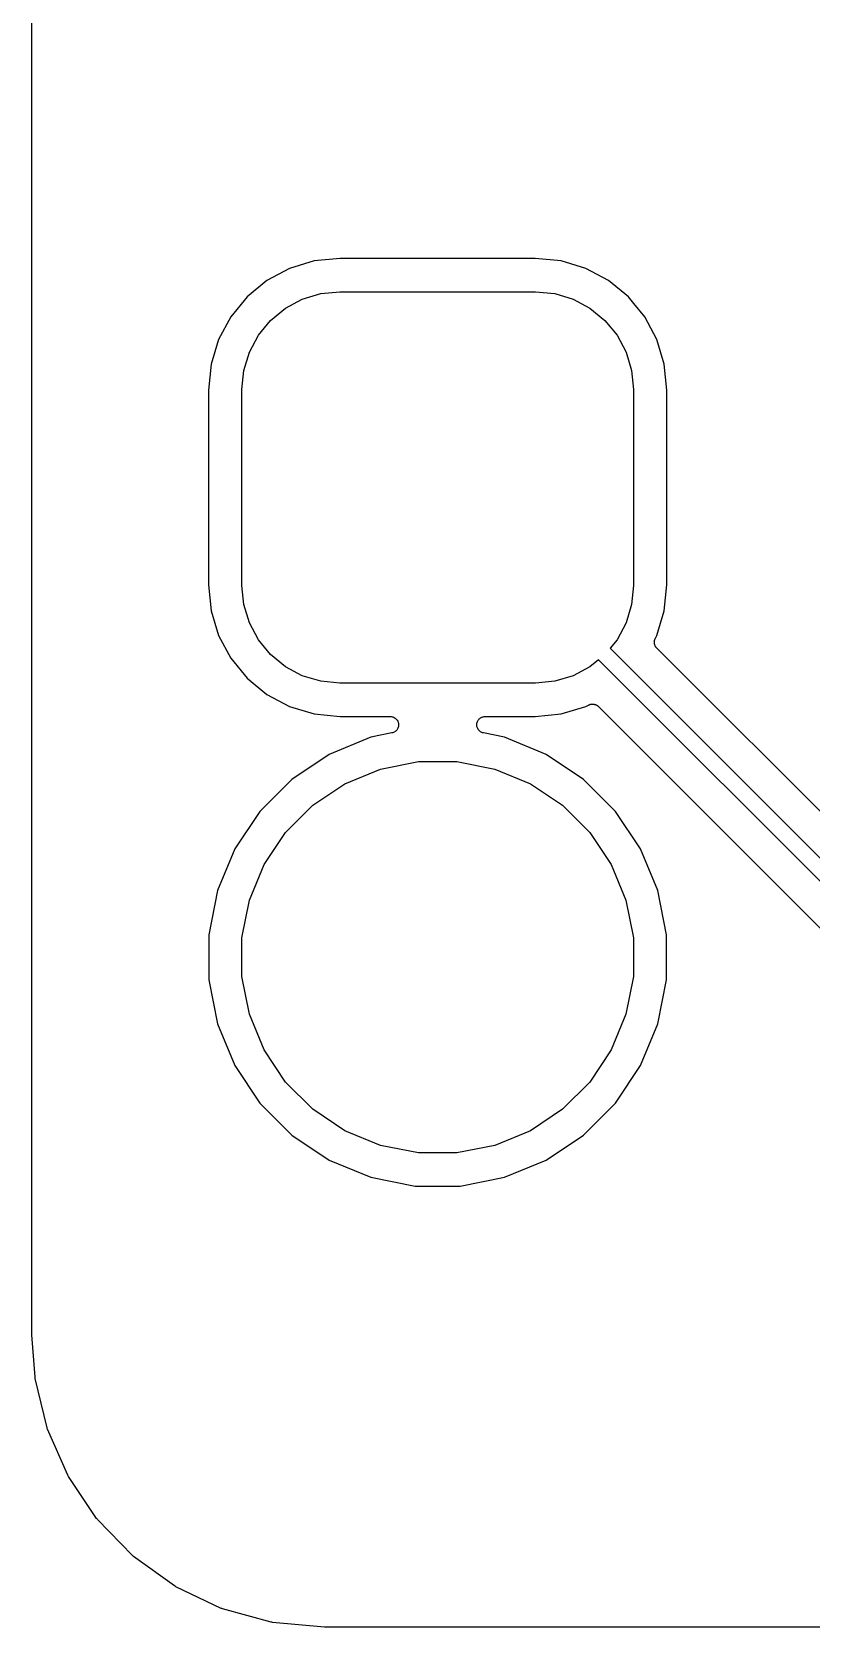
# Model space of a CAD drawing. Extents: x 35.5 to 134.5, y -94.5 to -35.5.
# Drawn here: x 35.53 to 47.47, y -94.47 to -70.02 of the extents above; entities that cross this region are included whole.
import ezdxf

# ---------------------------------------------------------------- set-up
doc = ezdxf.new("R2010")
doc.units = 0
doc.layers.add('BLACK', color=7, linetype='CONTINUOUS')

msp = doc.modelspace()

# ---------------------------------------------------------------- linework, layer by layer
at = {"layer": 'BLACK', "linetype": 'CONTINUOUS'}
for p, q in [((35.533, -89.9758), (35.533, -40.0294)), ((39.8578, -73.5282), (39.4806, -73.6426)), ((40.2562, -73.4889), (39.8578, -73.5282)), ((43.2438, -73.4889), (40.2562, -73.4889)), ((43.6422, -73.5282), (43.2438, -73.4889)), ((44.0194, -73.6426), (43.6422, -73.5282)), ((39.133, -73.8284), (38.8284, -74.0784)), ((39.4806, -73.6426), (39.133, -73.8284)), ((44.3669, -73.8284), (44.0194, -73.6426)), ((44.6716, -74.0784), (44.3669, -73.8284)), ((38.8284, -74.0784), (38.5784, -74.383)), ((39.676, -74.1142), (39.9574, -74.0288)), ((39.9574, -74.0288), (40.25, -74)), ((40.25, -74), (43.25, -74)), ((43.25, -74), (43.5426, -74.0288)), ((43.5426, -74.0288), (43.824, -74.1142)), ((44.7555, -74.1806), (44.6716, -74.0784)), ((39.1893, -74.4393), (39.4166, -74.2528)), ((39.4166, -74.2528), (39.676, -74.1142)), ((43.824, -74.1142), (44.0834, -74.2528)), ((44.0834, -74.2528), (44.3107, -74.4393)), ((44.9216, -74.383), (44.7555, -74.1806)), ((38.5784, -74.383), (38.3926, -74.7306)), ((39.0028, -74.6666), (39.1893, -74.4393)), ((44.3107, -74.4393), (44.4972, -74.6666)), ((45.1074, -74.7306), (44.9216, -74.383)), ((38.3926, -74.7306), (38.2782, -75.1078)), ((38.8642, -74.926), (39.0028, -74.6666)), ((44.4972, -74.6666), (44.6358, -74.926)), ((45.2218, -75.1078), (45.1074, -74.7306)), ((38.7788, -75.2074), (38.8642, -74.926)), ((44.6358, -74.926), (44.7212, -75.2074)), ((38.2782, -75.1078), (38.2389, -75.5062)), ((38.75, -75.5), (38.7788, -75.2074)), ((44.7212, -75.2074), (44.75, -75.5)), ((45.2611, -75.5062), (45.2218, -75.1078)), ((38.2389, -75.5062), (38.2389, -78.4938)), ((38.75, -78.5), (38.75, -75.5)), ((44.75, -75.5), (44.75, -78.5)), ((45.2611, -78.4938), (45.2611, -75.5062)), ((38.2389, -78.4938), (38.2782, -78.8922)), ((38.7788, -78.7926), (38.75, -78.5)), ((44.75, -78.5), (44.7212, -78.7926)), ((45.2218, -78.8922), (45.2611, -78.4938)), ((38.2782, -78.8922), (38.3926, -79.2694)), ((38.8642, -79.074), (38.7788, -78.7926)), ((44.7212, -78.7926), (44.6358, -79.074)), ((45.1074, -79.2694), (45.2218, -78.8922)), ((39.0028, -79.3334), (38.8642, -79.074)), ((44.6358, -79.074), (44.4972, -79.3334)), ((38.3926, -79.2694), (38.5784, -79.617)), ((39.1893, -79.5607), (39.0028, -79.3334)), ((44.4972, -79.3334), (44.3903, -79.4636)), ((45.0697, -79.3705), (45.0703, -79.3649)), ((45.0702, -79.3772), (45.0697, -79.3705)), ((45.0702, -79.384), (45.0702, -79.3772)), ((45.0713, -79.3895), (45.0702, -79.384)), ((45.0703, -79.3592), (45.0716, -79.3526)), ((45.0703, -79.3649), (45.0703, -79.3592)), ((45.0718, -79.3952), (45.0713, -79.3895)), ((45.0716, -79.3526), (45.0723, -79.3459)), ((45.0737, -79.4017), (45.0718, -79.3952)), ((45.0723, -79.3459), (45.074, -79.3404)), ((45.075, -79.4083), (45.0737, -79.4017)), ((45.074, -79.3404), (45.0752, -79.3349)), ((45.0771, -79.4136), (45.075, -79.4083)), ((45.0752, -79.3349), (45.0777, -79.3287)), ((45.0787, -79.419), (45.0771, -79.4136)), ((45.0777, -79.3287), (45.0797, -79.3222)), ((45.0818, -79.425), (45.0787, -79.419)), ((45.0797, -79.3222), (45.0825, -79.3172)), ((45.0844, -79.4312), (45.0818, -79.425)), ((45.0825, -79.3172), (45.0846, -79.312)), ((45.0875, -79.436), (45.0844, -79.4312)), ((45.0846, -79.312), (45.1074, -79.2694)), ((45.0901, -79.441), (45.0875, -79.436)), ((45.0943, -79.4463), (45.0901, -79.441)), ((45.0981, -79.4519), (45.0943, -79.4463)), ((45.1021, -79.4559), (45.0981, -79.4519)), ((45.1056, -79.4604), (45.1021, -79.4559)), ((45.1068, -79.4616), (45.1056, -79.4604)), ((38.5784, -79.617), (38.8284, -79.9216)), ((39.4166, -79.7472), (39.1893, -79.5607)), ((44.2136, -79.6403), (44.0834, -79.7472)), ((48.4073, -83.8341), (44.2136, -79.6403)), ((44.3903, -79.4636), (48.5518, -83.625)), ((48.725, -83.0798), (45.1068, -79.4616)), ((38.8284, -79.9216), (39.133, -80.1716)), ((39.676, -79.8858), (39.4166, -79.7472)), ((39.9574, -79.9712), (39.676, -79.8858)), ((43.824, -79.8858), (43.5426, -79.9712)), ((44.0834, -79.7472), (43.824, -79.8858)), ((39.133, -80.1716), (39.4806, -80.3574)), ((40.25, -80), (39.9574, -79.9712)), ((43.25, -80), (40.25, -80)), ((43.5426, -79.9712), (43.25, -80)), ((39.4806, -80.3574), (39.8578, -80.4718)), ((43.6422, -80.4718), (44.0194, -80.3574)), ((44.0194, -80.3574), (44.062, -80.3346)), ((44.062, -80.3346), (44.0635, -80.3338)), ((44.0635, -80.3338), (44.0688, -80.3317)), ((44.0688, -80.3317), (44.0739, -80.3291)), ((44.0739, -80.3291), (44.0803, -80.3271)), ((44.0803, -80.3271), (44.0866, -80.3246)), ((44.0866, -80.3246), (44.0922, -80.3236)), ((44.0922, -80.3236), (44.0976, -80.322)), ((44.0976, -80.322), (44.1043, -80.3213)), ((44.1043, -80.3213), (44.1109, -80.3201)), ((44.1109, -80.3201), (44.1166, -80.3202)), ((44.1166, -80.3202), (44.1223, -80.3196)), ((44.1223, -80.3196), (44.129, -80.3203)), ((44.129, -80.3203), (44.1357, -80.3204)), ((44.1357, -80.3204), (44.1413, -80.3216)), ((44.1413, -80.3216), (44.1469, -80.3222)), ((44.1469, -80.3222), (44.1534, -80.3241)), ((44.1534, -80.3241), (44.16, -80.3255)), ((44.16, -80.3255), (44.1652, -80.3277)), ((44.1652, -80.3277), (44.1707, -80.3294)), ((44.1707, -80.3294), (44.1766, -80.3326)), ((44.1766, -80.3326), (44.1828, -80.3352)), ((44.1828, -80.3352), (44.1875, -80.3384)), ((44.1875, -80.3384), (44.1925, -80.3411)), ((44.1925, -80.3411), (44.1977, -80.3454)), ((44.1977, -80.3454), (44.2033, -80.3492)), ((44.2033, -80.3492), (44.2073, -80.3532)), ((44.2073, -80.3532), (44.2116, -80.3568)), ((44.2116, -80.3568), (48.026, -84.1712)), ((39.8578, -80.4718), (40.2562, -80.5111)), ((40.2562, -80.5111), (41.0246, -80.5111)), ((41.0246, -80.5111), (41.0263, -80.5111)), ((41.0263, -80.5111), (41.0263, -80.5111)), ((41.0263, -80.5111), (41.0264, -80.5111)), ((41.0264, -80.5111), (41.039, -80.5125)), ((41.039, -80.5125), (41.0509, -80.5138)), ((41.0509, -80.5138), (41.051, -80.5138)), ((41.051, -80.5138), (41.051, -80.5138)), ((41.051, -80.5138), (41.063, -80.5176)), ((41.063, -80.5176), (41.0746, -80.5213)), ((41.0746, -80.5213), (41.0746, -80.5213)), ((41.0746, -80.5213), (41.0747, -80.5213)), ((41.0747, -80.5213), (41.0856, -80.5274)), ((41.0856, -80.5274), (41.0963, -80.5332)), ((41.0963, -80.5332), (41.0963, -80.5333)), ((41.0963, -80.5333), (41.0964, -80.5333)), ((41.0964, -80.5333), (41.1054, -80.5408)), ((41.1054, -80.5408), (41.1153, -80.5491)), ((41.1153, -80.5491), (41.1153, -80.5492)), ((41.1153, -80.5492), (41.1154, -80.5492)), ((41.1154, -80.5492), (41.1233, -80.559)), ((41.1233, -80.559), (41.1308, -80.5684)), ((41.1308, -80.5684), (41.1309, -80.5685)), ((41.1309, -80.5685), (41.1309, -80.5685)), ((41.1309, -80.5685), (41.1367, -80.5797)), ((41.1367, -80.5797), (41.1423, -80.5904)), ((41.1452, -80.676), (41.1417, -80.6872)), ((41.1423, -80.5904), (41.1424, -80.5904)), ((41.1424, -80.5904), (41.1424, -80.5905)), ((41.1424, -80.5905), (41.1458, -80.6023)), ((41.149, -80.6636), (41.1452, -80.676)), ((41.1458, -80.6023), (41.1494, -80.6142)), ((41.1491, -80.6635), (41.149, -80.6636)), ((41.149, -80.6636), (41.149, -80.6636)), ((41.1503, -80.6514), (41.1491, -80.6635)), ((41.1494, -80.6142), (41.1494, -80.6142)), ((41.1494, -80.6142), (41.1494, -80.6143)), ((41.1494, -80.6143), (41.1505, -80.6266)), ((41.1516, -80.639), (41.1503, -80.6514)), ((41.1505, -80.6266), (41.1516, -80.6388)), ((41.1516, -80.6388), (41.1516, -80.6389)), ((41.1516, -80.6389), (41.1516, -80.639)), ((42.3484, -80.6371), (42.3497, -80.6242)), ((42.3484, -80.6372), (42.3484, -80.6371)), ((42.3484, -80.6371), (42.3484, -80.6371)), ((42.3495, -80.6494), (42.3484, -80.6372)), ((42.3506, -80.6618), (42.3495, -80.6494)), ((42.3497, -80.6242), (42.351, -80.6125)), ((42.3506, -80.6619), (42.3506, -80.6618)), ((42.3506, -80.6618), (42.3506, -80.6618)), ((42.3539, -80.673), (42.3506, -80.6619)), ((42.351, -80.6124), (42.3548, -80.6002)), ((42.351, -80.6125), (42.351, -80.6124)), ((42.351, -80.6125), (42.351, -80.6125)), ((42.3576, -80.6855), (42.3539, -80.673)), ((42.3548, -80.6002), (42.3583, -80.5889)), ((42.3583, -80.5888), (42.3643, -80.5777)), ((42.3583, -80.5889), (42.3583, -80.5888)), ((42.3583, -80.5888), (42.3583, -80.5888)), ((42.3643, -80.5777), (42.3701, -80.5671)), ((42.3701, -80.567), (42.378, -80.5575)), ((42.3701, -80.5671), (42.3701, -80.567)), ((42.3701, -80.567), (42.3701, -80.567)), ((42.378, -80.5575), (42.3859, -80.548)), ((42.3859, -80.548), (42.3859, -80.5479)), ((42.3859, -80.5479), (42.386, -80.5479)), ((42.386, -80.5479), (42.3954, -80.5402)), ((42.3954, -80.5402), (42.4051, -80.5323)), ((42.4051, -80.5323), (42.4052, -80.5322)), ((42.4051, -80.5323), (42.4051, -80.5323)), ((42.4052, -80.5322), (42.4166, -80.5262)), ((42.4166, -80.5262), (42.427, -80.5207)), ((42.427, -80.5207), (42.427, -80.5206)), ((42.427, -80.5206), (42.4271, -80.5206)), ((42.4271, -80.5206), (42.4392, -80.517)), ((42.4392, -80.517), (42.4507, -80.5135)), ((42.4507, -80.5135), (42.4508, -80.5135)), ((42.4508, -80.5135), (42.4628, -80.5123)), ((42.4508, -80.5135), (42.4508, -80.5135)), ((42.4628, -80.5123), (42.4754, -80.5111)), ((42.4754, -80.5111), (43.2438, -80.5111)), ((43.2438, -80.5111), (43.6422, -80.4718)), ((40.7268, -80.8268), (40.0883, -81.0913)), ((41.0494, -80.7626), (40.7268, -80.8268)), ((41.0615, -80.759), (41.0494, -80.7626)), ((41.073, -80.7555), (41.0615, -80.759)), ((41.0731, -80.7555), (41.073, -80.7555)), ((41.0837, -80.7498), (41.0731, -80.7554)), ((41.0731, -80.7554), (41.0731, -80.7555)), ((41.0949, -80.7439), (41.0837, -80.7498)), ((41.095, -80.7438), (41.0949, -80.7439)), ((41.1044, -80.7361), (41.095, -80.7438)), ((41.095, -80.7438), (41.095, -80.7438)), ((41.1141, -80.7282), (41.1044, -80.7361)), ((41.1142, -80.7281), (41.1141, -80.7282)), ((41.1224, -80.7182), (41.1142, -80.7281)), ((41.1142, -80.7281), (41.1142, -80.7281)), ((41.1299, -80.7091), (41.1224, -80.7182)), ((41.13, -80.709), (41.1299, -80.709)), ((41.1299, -80.709), (41.1299, -80.7091)), ((41.1357, -80.6985), (41.13, -80.709)), ((41.1417, -80.6873), (41.1357, -80.6985)), ((41.1417, -80.6872), (41.1417, -80.6872)), ((41.1417, -80.6872), (41.1417, -80.6873)), ((42.3576, -80.6856), (42.3576, -80.6855)), ((42.3628, -80.6955), (42.3576, -80.6856)), ((42.3576, -80.6856), (42.3576, -80.6856)), ((42.369, -80.7075), (42.3628, -80.6955)), ((42.3691, -80.7076), (42.369, -80.7075)), ((42.3766, -80.7169), (42.3691, -80.7076)), ((42.3691, -80.7076), (42.3691, -80.7076)), ((42.3846, -80.7268), (42.3766, -80.7169)), ((42.3846, -80.7269), (42.3846, -80.7268)), ((42.3938, -80.7346), (42.3846, -80.7269)), ((42.3846, -80.7269), (42.3846, -80.7269)), ((42.4035, -80.7428), (42.3938, -80.7346)), ((42.4036, -80.7428), (42.4035, -80.7428)), ((42.4036, -80.7429), (42.4036, -80.7428)), ((42.4141, -80.7486), (42.4036, -80.7429)), ((42.4252, -80.7548), (42.4141, -80.7486)), ((42.4253, -80.7548), (42.4252, -80.7548)), ((42.4367, -80.7584), (42.4253, -80.7548)), ((42.4253, -80.7548), (42.4253, -80.7548)), ((42.4489, -80.7623), (42.4367, -80.7584)), ((42.449, -80.7623), (42.4489, -80.7623)), ((42.4506, -80.7626), (42.449, -80.7623)), ((42.449, -80.7623), (42.449, -80.7623)), ((42.449, -80.7623), (42.449, -80.7623)), ((42.7732, -80.8268), (42.4506, -80.7626)), ((43.4117, -81.0913), (42.7732, -80.8268)), ((40.0883, -81.0913), (39.5138, -81.4752)), ((43.9862, -81.4752), (43.4117, -81.0913)), ((40.329, -81.5414), (40.8749, -81.3153)), ((40.8749, -81.3153), (41.4545, -81.2)), ((41.4545, -81.2), (42.0455, -81.2)), ((42.0455, -81.2), (42.6251, -81.3153)), ((42.6251, -81.3153), (43.171, -81.5414)), ((39.5138, -81.4752), (39.0252, -81.9638)), ((39.8376, -81.8697), (40.329, -81.5414)), ((43.171, -81.5414), (43.6624, -81.8697)), ((44.4748, -81.9638), (43.9862, -81.4752)), ((39.4197, -82.2876), (39.8376, -81.8697)), ((43.6624, -81.8697), (44.0803, -82.2876)), ((39.0252, -81.9638), (38.6413, -82.5383)), ((44.8587, -82.5383), (44.4748, -81.9638)), ((39.0914, -82.779), (39.4197, -82.2876)), ((44.0803, -82.2876), (44.4086, -82.779)), ((38.6413, -82.5383), (38.3768, -83.1768)), ((45.1232, -83.1768), (44.8587, -82.5383)), ((38.8653, -83.3249), (39.0914, -82.779)), ((44.4086, -82.779), (44.6347, -83.3249)), ((38.3768, -83.1768), (38.242, -83.8545)), ((38.75, -83.9045), (38.8653, -83.3249)), ((44.6347, -83.3249), (44.75, -83.9045)), ((45.258, -83.8545), (45.1232, -83.1768)), ((38.242, -83.8545), (38.242, -84.5455)), ((45.258, -84.5455), (45.258, -83.8545)), ((38.75, -84.4955), (38.75, -83.9045)), ((44.75, -83.9045), (44.75, -84.4955)), ((38.242, -84.5455), (38.3768, -85.2232)), ((38.8653, -85.0751), (38.75, -84.4955)), ((44.75, -84.4955), (44.6347, -85.0751)), ((45.1232, -85.2232), (45.258, -84.5455)), ((39.0914, -85.621), (38.8653, -85.0751)), ((44.6347, -85.0751), (44.4086, -85.621)), ((38.3768, -85.2232), (38.6413, -85.8617)), ((44.8587, -85.8617), (45.1232, -85.2232)), ((39.4197, -86.1124), (39.0914, -85.621)), ((44.4086, -85.621), (44.0803, -86.1124)), ((38.6413, -85.8617), (39.0252, -86.4362)), ((44.4748, -86.4362), (44.8587, -85.8617)), ((39.8376, -86.5303), (39.4197, -86.1124)), ((44.0803, -86.1124), (43.6624, -86.5303)), ((39.0252, -86.4362), (39.5138, -86.9248)), ((40.329, -86.8586), (39.8376, -86.5303)), ((43.6624, -86.5303), (43.171, -86.8586)), ((43.9862, -86.9248), (44.4748, -86.4362)), ((39.5138, -86.9248), (40.0883, -87.3087)), ((40.8749, -87.0847), (40.329, -86.8586)), ((43.171, -86.8586), (42.6251, -87.0847)), ((43.4117, -87.3087), (43.9862, -86.9248)), ((41.4545, -87.2), (40.8749, -87.0847)), ((42.0455, -87.2), (41.4545, -87.2)), ((42.6251, -87.0847), (42.0455, -87.2)), ((40.0883, -87.3087), (40.7268, -87.5732)), ((42.7732, -87.5732), (43.4117, -87.3087)), ((40.7268, -87.5732), (41.4045, -87.708)), ((41.4045, -87.708), (42.0955, -87.708)), ((42.0955, -87.708), (42.7732, -87.5732)), ((35.5334, -89.9795), (35.533, -89.9758)), ((35.5332, -89.9833), (35.5334, -89.9795)), ((35.5333, -89.9851), (35.5332, -89.9833)), ((35.5813, -90.6378), (35.5333, -89.9851)), ((35.5829, -90.6471), (35.5813, -90.6378)), ((35.584, -90.6565), (35.5829, -90.6471)), ((35.5844, -90.6582), (35.584, -90.6565)), ((35.7657, -91.4131), (35.5844, -90.6582)), ((35.7691, -91.4229), (35.7657, -91.4131)), ((35.7722, -91.4329), (35.7691, -91.4229)), ((35.7729, -91.4345), (35.7722, -91.4329)), ((36.0828, -92.1406), (35.7729, -91.4345)), ((36.0879, -92.1497), (36.0828, -92.1406)), ((36.0927, -92.1589), (36.0879, -92.1497)), ((36.0937, -92.1604), (36.0927, -92.1589)), ((36.5238, -92.8004), (36.0937, -92.1604)), ((36.5304, -92.8085), (36.5238, -92.8004)), ((36.5368, -92.8167), (36.5304, -92.8085)), ((36.538, -92.818), (36.5368, -92.8167)), ((37.0747, -93.3718), (36.538, -92.818)), ((37.0826, -93.3785), (37.0747, -93.3718)), ((37.0903, -93.3855), (37.0826, -93.3785)), ((37.0918, -93.3865), (37.0903, -93.3855)), ((37.718, -93.8365), (37.0918, -93.3865)), ((37.727, -93.8417), (37.718, -93.8365)), ((37.7358, -93.8472), (37.727, -93.8417)), ((37.7374, -93.848), (37.7358, -93.8472)), ((38.4334, -94.18), (37.7374, -93.848)), ((38.4432, -94.1835), (38.4334, -94.18)), ((38.4529, -94.1874), (38.4432, -94.1835)), ((38.4546, -94.1878), (38.4529, -94.1874)), ((39.1984, -94.3913), (38.4546, -94.1878)), ((39.2086, -94.3931), (39.1984, -94.3913)), ((39.2189, -94.3952), (39.2086, -94.3931)), ((39.2206, -94.3953), (39.2189, -94.3952)), ((40.0181, -94.4665), (39.2206, -94.3953)), ((40.0229, -94.4665), (40.0181, -94.4665)), ((40.0276, -94.467), (40.0229, -94.4665)), ((40.0294, -94.467), (40.0276, -94.467)), ((129.976, -94.467), (40.0294, -94.467))]:
    msp.add_line(p, q, dxfattribs=at)

doc.saveas('drawing.dxf')
